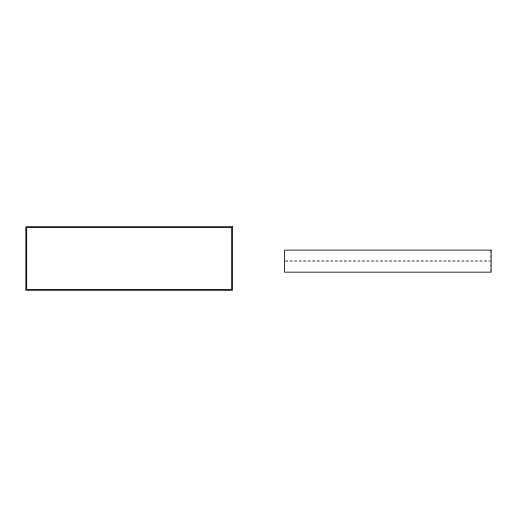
<?xml version="1.0" encoding="UTF-8"?>
<svg xmlns="http://www.w3.org/2000/svg" width="517" height="517" viewBox="0 0 517 517"><rect width="100%" height="100%" fill="white"/><g stroke="black" fill="none" stroke-linecap="round" stroke-linejoin="round"><path stroke-width="0.39" stroke-dasharray="2.58 1.94" d="M285.339 260.71L490.316 260.71L490.316 250.112M285.339 261.557L490.316 261.557L490.316 272.155"/><path stroke-width="0.78" d="M232.495 226.711L25.85 226.711L25.85 290.289L232.495 290.289L232.495 226.711M231.661 227.545L26.684 227.545L26.684 289.455L231.661 289.455L231.661 227.545M491.15 250.112L284.505 250.112L284.505 272.155L491.15 272.155L491.15 250.112"/></g></svg>
